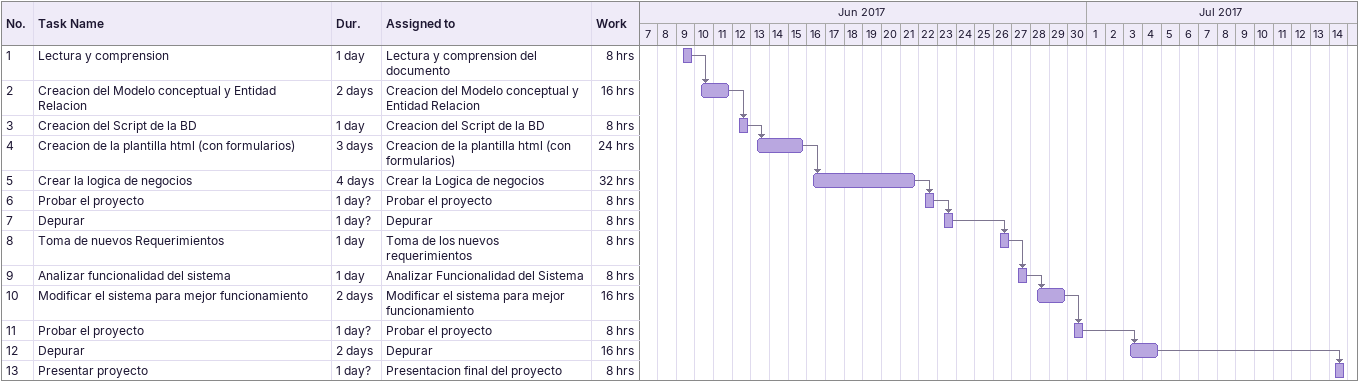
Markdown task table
| ID | Task | Duration | Start | Finish | Predecessors | Resources | Work (h) |
|---|---|---|---|---|---|---|---|
| 1 | Lectura y comprension | 1d | 2017-06-09 | 2017-06-09 |  | Lectura y comprension del documento | 8 |
| 2 | Creacion del Modelo conceptual y Entidad Relacion | 2d | 2017-06-10 | 2017-06-11 | 1 | Creacion del Modelo conceptual y Entidad Relacion | 16 |
| 3 | Creacion del Script de la BD | 1d | 2017-06-12 | 2017-06-12 | 2 | Creacion del Script de la BD | 8 |
| 4 | Creacion de la plantilla html (con formularios) | 3d | 2017-06-13 | 2017-06-15 | 3 | Creacion de la plantilla html (con formularios) | 24 |
| 5 | Crear la logica de negocios | 4d | 2017-06-16 | 2017-06-21 | 4 | Crear la Logica de negocios | 32 |
| 6 | Probar el proyecto | 1d? | 2017-06-22 | 2017-06-22 | 5 | Probar el proyecto | 8 |
| 7 | Depurar | 1d? | 2017-06-23 | 2017-06-23 | 6 | Depurar | 8 |
| 8 | Toma de nuevos Requerimientos | 1d | 2017-06-26 | 2017-06-26 | 7 | Toma de los nuevos requerimientos | 8 |
| 9 | Analizar funcionalidad del sistema | 1d | 2017-06-27 | 2017-06-27 | 8 | Analizar Funcionalidad del Sistema | 8 |
| 10 | Modificar el sistema para mejor funcionamiento | 2d | 2017-06-28 | 2017-06-29 | 9 | Modificar el sistema para mejor funcionamiento | 16 |
| 11 | Probar el proyecto | 1d? | 2017-06-30 | 2017-06-30 | 10 | Probar el proyecto | 8 |
| 12 | Depurar | 2d | 2017-07-03 | 2017-07-04 | 11 | Depurar | 16 |
| 13 | Presentar proyecto | 1d? | 2017-07-14 | 2017-07-14 | 12 | Presentacion final del proyecto | 8 |
